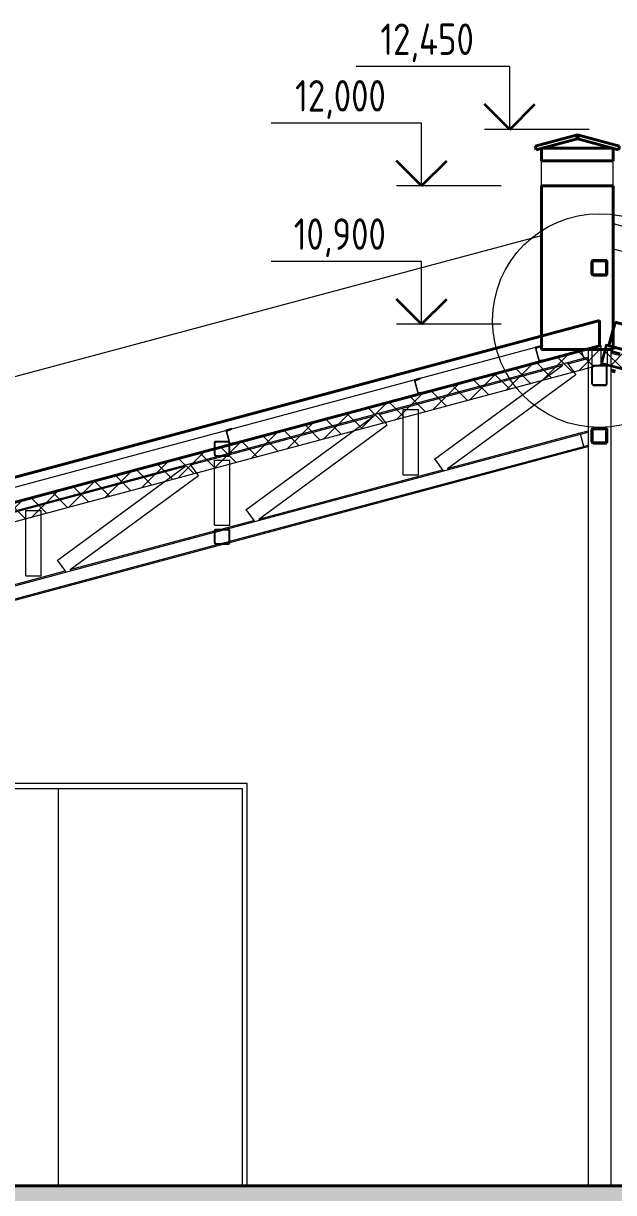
# Model space of a CAD drawing. Header units: millimetres. Extents: x 34668 to 196414, y -30276 to 15801.
# Drawn here: x 180138 to 184830, y -22479 to -13183 of the extents above; entities that cross this region are included whole.
import ezdxf

# ---------------------------------------------------------------- set-up
doc = ezdxf.new("R2010")
doc.units = ezdxf.units.MM
doc.header["$MEASUREMENT"] = 0
for name, color, linetype in [('- Спрятан', 7, 'Continuous'), ('Двери ArchiCAD', 7, 'Continuous'), ('колонны', 7, 'Continuous'), ('крыша', 7, 'Continuous'), ('Окна ArchiCAD', 7, 'Continuous'), ('перекрытие', 7, 'Continuous'), ('стены02', 7, 'Continuous'), ('чертеж', 7, 'Continuous')]:
    doc.layers.add(name, color=color, linetype=linetype)
for name, color, linetype, lineweight in [('- Спрятан_Ном._пера__96', 7, 'Continuous', 13), ('- Спрятан_Ном._пера__98', 7, 'Continuous', 35), ('0_Ном._пера__95', 251, 'Continuous', 13), ('0_Ном._пера__96', 7, 'Continuous', 13), ('0_Ном._пера__97', 7, 'Continuous', 20), ('Двери ArchiCAD_Ном._пера__96', 7, 'Continuous', 13), ('Двери ArchiCAD_Ном._пера__97', 7, 'Continuous', 20), ('колонны_Ном._пера__96', 7, 'Continuous', 13), ('крыша_Ном._пера__96', 7, 'Continuous', 13), ('крыша_Ном._пера__99', 7, 'Continuous', 40), ('Окна ArchiCAD_Ном._пера__96', 7, 'Continuous', 13), ('перекрытие_Ном._пера__94', 252, 'Continuous', 13), ('перекрытие_Ном._пера__99', 7, 'Continuous', 40), ('подп стены Инжзащита_Ном._пера__96', 7, 'Continuous', 13), ('подп стены Инжзащита_Ном._пера__97', 7, 'Continuous', 20), ('подп стены Инжзащита_Ном._пера__98', 7, 'Continuous', 35), ('стены02_Ном._пера__99', 7, 'Continuous', 40), ('чертеж_Ном._пера__96', 7, 'Continuous', 13), ('чертеж_Ном._пера__98', 7, 'Continuous', 35)]:
    doc.layers.add(name, color=color, linetype=linetype, lineweight=lineweight)
doc.styles.add('СГЕНЕРИР_СТИЛЬ_1', font='gost_2_304-81_type.ttf')
pattern_1 = [(45, (115262.05, -26475.72), (-106.06602, 106.06602), []), (135, (115262.05, -26475.72), (106.06602, 106.06602), [])]

# ---------------------------------------------------------------- blocks, each defined once
blk = doc.blocks.new('Элемент разреза_88_1', base_point=(115262, -26475.7))
at = {"layer": 'колонны_Ном._пера__96', "linetype": 'Continuous'}
for p, q in [((184627.7, -15775.7), (184627.7, -22425.7)), ((184807.7, -15775.7), (184807.7, -22425.7))]:
    blk.add_line(p, q, dxfattribs=at)
blk = doc.blocks.new('Элемент разреза_91_1', base_point=(115262, -26475.7))
at = {"layer": 'перекрытие_Ном._пера__94', "linetype": 'Continuous'}
blk.add_hatch(color=256, dxfattribs=at).paths.add_polyline_path([(189128.6, -22644.7), (189128.6, -22425.7), (172422.7, -22425.7), (172422.7, -22644.7)])
at = {"layer": 'перекрытие_Ном._пера__99', "linetype": 'Continuous'}
blk.add_line((172422.7, -22425.7), (189128.6, -22425.7), dxfattribs=at)
blk = doc.blocks.new('Элемент разреза_92_1', base_point=(115262, -26475.7))
at = {"layer": 'крыша_Ном._пера__99', "linetype": 'Continuous'}
for p, q in [((171917.7, -18975.7), (184717.7, -15546)), ((184717.7, -15746), (184717.7, -15546)), ((172477.7, -19025.7), (184717.7, -15746))]:
    blk.add_line(p, q, dxfattribs=at)
blk = doc.blocks.new('Элемент разреза_108_1', base_point=(115262, -26475.7))
at = {"layer": 'крыша_Ном._пера__99', "linetype": 'Continuous'}
for p, q in [((184792.7, -15745.8), (184842.7, -15559.2)), ((190517.7, -17079.8), (184842.7, -15559.2)), ((189117.7, -16904.7), (184792.7, -15745.8)), ((190467.7, -17266.4), (189187.7, -16923.5)), ((190467.7, -17266.4), (190517.7, -17079.8))]:
    blk.add_line(p, q, dxfattribs=at)
blk = doc.blocks.new('Элемент разреза_114_1', base_point=(115262, -26475.7))
at = {"layer": 'Двери ArchiCAD_Ном._пера__96', "linetype": 'Continuous'}
for p, q in [((178917.7, -19225.7), (178917.7, -22425.7)), ((181917.7, -19225.7), (178917.7, -19225.7)), ((181917.7, -22425.7), (181917.7, -19225.7))]:
    blk.add_line(p, q, dxfattribs=at)
at = {"layer": 'Двери ArchiCAD_Ном._пера__97', "linetype": 'Continuous'}
for p, q in [((178957.7, -22425.7), (178957.7, -19265.7)), ((178957.7, -19265.7), (181877.7, -19265.7)), ((180417.7, -22425.7), (180417.7, -19265.7)), ((181877.7, -19265.7), (181877.7, -22425.7))]:
    blk.add_line(p, q, dxfattribs=at)
blk = doc.blocks.new('Элемент разреза_118_1', base_point=(115262, -26475.7))
at = {"layer": 'крыша_Ном._пера__96', "linetype": 'Continuous'}
for p, q in [((184827.7, -14775.4), (188049.5, -15638.7)), ((184827.7, -14975.4), (188049.5, -15838.7)), ((188049.5, -15838.7), (188049.5, -15638.7))]:
    blk.add_line(p, q, dxfattribs=at)
blk = doc.blocks.new('Элемент разреза_123_1', base_point=(115262, -26475.7))
at = {"layer": 'крыша_Ном._пера__96', "linetype": 'Continuous'}
blk.add_line((172067.7, -18135.5), (184257.7, -14869.2), dxfattribs=at)
blk = doc.blocks.new('Элемент разреза_124_1', base_point=(115262, -26475.7))
at = {"layer": 'Окна ArchiCAD_Ном._пера__96', "linetype": 'Continuous'}
for p, q in [((184257.7, -14475.7), (184257.7, -14275.7)), ((184827.7, -14475.7), (184827.7, -14275.7))]:
    blk.add_line(p, q, dxfattribs=at)
blk = doc.blocks.new('Элемент разреза_125_1', base_point=(115262, -26475.7))
at = {"layer": 'крыша_Ном._пера__99', "linetype": 'Continuous'}
for p, q in [((184207.7, -14159.1), (184542.7, -14069.4)), ((184215.2, -14187.1), (184550.2, -14097.3)), ((184550.2, -14097.3), (184542.7, -14069.4)), ((184215.2, -14187.1), (184207.7, -14159.1))]:
    blk.add_line(p, q, dxfattribs=at)
blk = doc.blocks.new('Элемент разреза_126_1', base_point=(115262, -26475.7))
at = {"layer": 'крыша_Ном._пера__99', "linetype": 'Continuous'}
for p, q in [((184535.2, -14097.3), (184542.7, -14069.4)), ((184870.2, -14187.1), (184535.2, -14097.3)), ((184877.7, -14159.1), (184542.7, -14069.4)), ((184870.2, -14187.1), (184877.7, -14159.1))]:
    blk.add_line(p, q, dxfattribs=at)
blk = doc.blocks.new('Элемент разреза_146_1', base_point=(115262, -26475.7))
at = {"layer": '- Спрятан_Ном._пера__96', "linetype": 'Continuous'}
for p, q in [((184807.7, -15783.8), (184881.4, -15803.6)), ((184807.7, -15785.3), (184881.1, -15805)), ((184807.7, -15788.9), (184880.2, -15808.4)), ((184807.7, -15795), (184878.7, -15814)), ((184807.7, -15803.7), (184876.5, -15822.1)), ((184807.7, -15929.6), (184845, -15939.6)), ((184807.7, -15938.4), (184842.8, -15947.8)), ((184807.7, -15944.4), (184841.3, -15953.4)), ((184807.7, -15948), (184840.4, -15956.7)), ((184807.7, -15949.5), (184840, -15958.1))]:
    blk.add_line(p, q, dxfattribs=at)
blk = doc.blocks.new('Элемент разреза_148_1', base_point=(115262, -26475.7))
at = {"layer": '- Спрятан_Ном._пера__96', "linetype": 'Continuous'}
for p, q in [((181748.9, -17204.2), (184566.5, -16449.2)), ((183510.8, -16721.7), (184563.9, -16439.6)), ((184564.7, -16442.4), (184563.9, -16439.6)), ((184566.5, -16449.2), (184564.7, -16442.4)), ((184592.4, -16545.8), (184566.5, -16449.2)), ((181778.2, -17299.9), (184592.4, -16545.8)), ((184594.2, -16552.6), (184592.4, -16545.8)), ((181778.2, -17310.2), (184595, -16555.5)), ((184595, -16555.5), (184594.2, -16552.6)), ((182010.8, -17123.6), (183469.5, -16732.8)), ((181710.3, -17204.2), (181969.5, -17134.7)), ((178748.9, -18008), (181658.2, -17228.5)), ((180510.8, -17525.6), (181658.2, -17218.1)), ((181663.2, -17216.8), (181691.6, -17209.2)), ((181663.2, -17227.2), (181730.3, -17209.2)), ((178778.2, -18103.7), (181687.5, -17324.2)), ((178778.2, -18114.1), (181726.1, -17324.2)), ((181706.1, -17319.2), (181773.2, -17301.2)), ((181744.8, -17319.2), (181773.2, -17311.6)), ((179010.8, -17927.5), (180469.5, -17536.7))]:
    blk.add_line(p, q, dxfattribs=at)
blk = doc.blocks.new('Элемент разреза_149_1', base_point=(115262, -26475.7))
at = {"layer": '- Спрятан_Ном._пера__96', "linetype": 'Continuous'}
for p, q in [((184592.4, -15845.8), (184575.8, -15784)), ((181778.2, -16599.9), (184592.4, -15845.8)), ((184467, -15889.8), (184595, -15855.5)), ((184594.2, -15852.6), (184592.4, -15845.8)), ((184595, -15855.5), (184594.2, -15852.6)), ((182967, -16291.7), (184425.6, -15900.9)), ((181778.2, -16610.2), (182925.6, -16302.8)), ((178778.2, -17403.7), (181687.5, -16624.2)), ((181467, -16693.6), (181726.1, -16624.2)), ((181706.1, -16619.2), (181773.2, -16601.2)), ((181744.8, -16619.2), (181773.2, -16611.6)), ((179967, -17095.5), (181425.6, -16704.7))]:
    blk.add_line(p, q, dxfattribs=at)
blk = doc.blocks.new('Элемент разреза_150_1', base_point=(115262, -26475.7))
at = {"layer": '- Спрятан_Ном._пера__96', "linetype": 'Continuous'}
for p, q in [((183158.2, -16253.3), (183159, -16253.3)), ((183158.2, -16771.3), (183158.2, -16253.3)), ((183159, -16253.3), (183161.1, -16253.3)), ((183161.1, -16253.3), (183164.4, -16253.3)), ((183164.4, -16253.3), (183168.2, -16253.3)), ((183168.2, -16253.3), (183268.2, -16253.3)), ((183268.2, -16253.3), (183272, -16253.3)), ((183272, -16253.3), (183275.3, -16253.3)), ((183275.3, -16253.3), (183277.4, -16253.3)), ((183277.4, -16253.3), (183278.2, -16253.3)), ((183278.2, -16771.3), (183278.2, -16253.3)), ((183158.2, -16771.3), (183159, -16771.3)), ((183159, -16771.3), (183161.1, -16771.3)), ((183161.1, -16771.3), (183164.4, -16771.3)), ((183164.4, -16771.3), (183168.2, -16771.3)), ((183168.2, -16771.3), (183268.2, -16771.3)), ((183268.2, -16771.3), (183272, -16771.3)), ((183272, -16771.3), (183275.3, -16771.3)), ((183275.3, -16771.3), (183277.4, -16771.3)), ((183277.4, -16771.3), (183278.2, -16771.3))]:
    blk.add_line(p, q, dxfattribs=at)
blk = doc.blocks.new('Элемент разреза_151_1', base_point=(115262, -26475.7))
at = {"layer": '- Спрятан_Ном._пера__96', "linetype": 'Continuous'}
for p, q in [((181658.2, -16655.2), (181659, -16655.2)), ((181658.2, -17173.2), (181658.2, -16655.2)), ((181659, -16655.2), (181661.1, -16655.2)), ((181661.1, -16655.2), (181664.4, -16655.2)), ((181664.4, -16655.2), (181668.2, -16655.2)), ((181668.2, -16655.2), (181768.2, -16655.2)), ((181768.2, -16655.2), (181772, -16655.2)), ((181772, -16655.2), (181775.3, -16655.2)), ((181775.3, -16655.2), (181777.4, -16655.2)), ((181777.4, -16655.2), (181778.2, -16655.2)), ((181778.2, -17173.2), (181778.2, -16655.2)), ((181658.2, -17173.2), (181659, -17173.2)), ((181659, -17173.2), (181661.1, -17173.2)), ((181661.1, -17173.2), (181664.4, -17173.2)), ((181664.4, -17173.2), (181668.2, -17173.2)), ((181668.2, -17173.2), (181768.2, -17173.2)), ((181768.2, -17173.2), (181772, -17173.2)), ((181772, -17173.2), (181775.3, -17173.2)), ((181775.3, -17173.2), (181777.4, -17173.2)), ((181777.4, -17173.2), (181778.2, -17173.2))]:
    blk.add_line(p, q, dxfattribs=at)
blk = doc.blocks.new('Элемент разреза_152_1', base_point=(115262, -26475.7))
at = {"layer": '- Спрятан_Ном._пера__96', "linetype": 'Continuous'}
for p, q in [((180158.2, -17057.1), (180159, -17057.1)), ((180158.2, -17575.1), (180158.2, -17057.1)), ((180159, -17057.1), (180161.1, -17057.1)), ((180161.1, -17057.1), (180164.4, -17057.1)), ((180164.4, -17057.1), (180168.2, -17057.1)), ((180168.2, -17057.1), (180268.2, -17057.1)), ((180268.2, -17057.1), (180272, -17057.1)), ((180272, -17057.1), (180275.3, -17057.1)), ((180275.3, -17057.1), (180277.4, -17057.1)), ((180277.4, -17057.1), (180278.2, -17057.1)), ((180278.2, -17575.1), (180278.2, -17057.1)), ((180158.2, -17575.1), (180159, -17575.1)), ((180159, -17575.1), (180161.1, -17575.1)), ((180161.1, -17575.1), (180164.4, -17575.1)), ((180164.4, -17575.1), (180168.2, -17575.1)), ((180168.2, -17575.1), (180268.2, -17575.1)), ((180268.2, -17575.1), (180272, -17575.1)), ((180272, -17575.1), (180275.3, -17575.1)), ((180275.3, -17575.1), (180277.4, -17575.1)), ((180277.4, -17575.1), (180278.2, -17575.1))]:
    blk.add_line(p, q, dxfattribs=at)
blk = doc.blocks.new('Элемент разреза_157_1', base_point=(115262, -26475.7))
at = {"layer": '- Спрятан_Ном._пера__96', "linetype": 'Continuous'}
for p, q in [((181907.6, -17050.6), (182925.6, -16302.8)), ((182961.6, -16284.4), (182963.7, -16287.2)), ((182963.7, -16287.2), (183022.9, -16367.8)), ((182010.8, -17123.7), (183028.8, -16375.9)), ((183022.9, -16367.8), (183025.1, -16370.9)), ((183025.1, -16370.9), (183027, -16373.5)), ((183027, -16373.5), (183028.3, -16375.2)), ((183028.3, -16375.2), (183028.8, -16375.9)), ((181907.6, -17050.6), (181908.1, -17051.2)), ((181908.1, -17051.2), (181909.4, -17052.9)), ((181909.4, -17052.9), (181911.3, -17055.5)), ((181911.3, -17055.5), (181913.6, -17058.6)), ((181913.6, -17058.6), (181972.8, -17139.2)), ((181972.8, -17139.2), (181974.8, -17142.1))]:
    blk.add_line(p, q, dxfattribs=at)
blk = doc.blocks.new('Элемент разреза_158_1', base_point=(115262, -26475.7))
at = {"layer": '- Спрятан_Ном._пера__96', "linetype": 'Continuous'}
for p, q in [((180407.6, -17452.5), (181425.6, -16704.7)), ((181461.6, -16686.3), (181463.7, -16689.1)), ((181463.7, -16689.1), (181522.9, -16769.7)), ((180510.8, -17525.6), (181528.8, -16777.8)), ((181522.9, -16769.7), (181525.1, -16772.8)), ((181525.1, -16772.8), (181527, -16775.4)), ((181527, -16775.4), (181528.3, -16777.2)), ((181528.3, -16777.2), (181528.8, -16777.8)), ((180407.6, -17452.5), (180408.1, -17453.1)), ((180408.1, -17453.1), (180409.4, -17454.9)), ((180409.4, -17454.9), (180411.3, -17457.5)), ((180411.3, -17457.5), (180413.6, -17460.6)), ((180413.6, -17460.6), (180472.8, -17541.1)), ((180472.8, -17541.1), (180474.8, -17544))]:
    blk.add_line(p, q, dxfattribs=at)
blk = doc.blocks.new('Элемент разреза_159_1', base_point=(115262, -26475.7))
at = {"layer": '- Спрятан_Ном._пера__96', "linetype": 'Continuous'}
for p, q in [((184461.6, -15882.4), (184463.7, -15885.3)), ((184463.7, -15885.3), (184522.9, -15965.9)), ((183407.6, -16648.6), (184425.6, -15900.9)), ((183510.8, -16721.8), (184528.8, -15973.9)), ((184522.9, -15965.9), (184525.1, -15969)), ((184525.1, -15969), (184527, -15971.6)), ((184527, -15971.6), (184528.3, -15973.3)), ((184528.3, -15973.3), (184528.8, -15973.9)), ((183407.6, -16648.6), (183408.1, -16649.3)), ((183408.1, -16649.3), (183409.4, -16651)), ((183409.4, -16651), (183411.3, -16653.6)), ((183411.3, -16653.6), (183413.6, -16656.7)), ((183413.6, -16656.7), (183472.8, -16737.3)), ((183472.8, -16737.3), (183474.8, -16740.1))]:
    blk.add_line(p, q, dxfattribs=at)
blk = doc.blocks.new('Элемент разреза_168_1', base_point=(115262, -26475.7))
at = {"layer": '- Спрятан_Ном._пера__96', "linetype": 'Continuous'}
for p, q in [((184563.9, -16439.6), (184627.7, -16422.5)), ((184566.5, -16449.2), (184627.7, -16432.8)), ((184592.4, -16545.8), (184627.7, -16536.3)), ((184595, -16555.5), (184627.7, -16546.7))]:
    blk.add_line(p, q, dxfattribs=at)
blk = doc.blocks.new('Элемент разреза_169_1', base_point=(115262, -26475.7))
at = {"layer": '- Спрятан_Ном._пера__96', "linetype": 'Continuous'}
for p, q in [((184592.4, -15845.8), (184627.7, -15836.3)), ((184595, -15855.5), (184627.7, -15846.7))]:
    blk.add_line(p, q, dxfattribs=at)
blk = doc.blocks.new('Элемент разреза_173_1', base_point=(115262, -26475.7))
at = {"layer": '- Спрятан_Ном._пера__96', "linetype": 'Continuous'}
h = blk.add_hatch(color=256, dxfattribs=at)
h.paths.add_polyline_path([(181668.2, -16504.2), (181664.4, -16504.9), (181661.1, -16507.1), (181659, -16510.4), (181658.2, -16514.2), (181658.2, -16614.2), (181659, -16618), (181661.1, -16621.2), (181664.4, -16623.4), (181668.2, -16624.2), (181768.2, -16624.2), (181772, -16623.4), (181775.3, -16621.2), (181777.4, -16618), (181778.2, -16614.2), (181778.2, -16514.2), (181777.4, -16510.4), (181775.3, -16507.1), (181772, -16504.9), (181768.2, -16504.2)])
h.paths.add_polyline_path([(181668.2, -16509.2), (181768.2, -16509.2), (181770.1, -16509.6), (181771.7, -16510.6), (181772.8, -16512.3), (181773.2, -16514.2), (181773.2, -16614.2), (181772.8, -16616.1), (181771.7, -16617.7), (181770.1, -16618.8), (181768.2, -16619.2), (181668.2, -16619.2), (181666.3, -16618.8), (181664.7, -16617.7), (181663.6, -16616.1), (181663.2, -16614.2), (181663.2, -16514.2), (181663.6, -16512.3), (181664.7, -16510.6), (181666.3, -16509.6)], flags=0)
for p, q in [((181658.2, -16514.2), (181659, -16510.4)), ((181658.2, -16614.2), (181658.2, -16514.2)), ((181659, -16510.4), (181661.1, -16507.1)), ((181661.1, -16507.1), (181664.4, -16504.9)), ((181663.2, -16514.2), (181663.6, -16512.3)), ((181663.2, -16614.2), (181663.2, -16514.2)), ((181663.6, -16512.3), (181664.7, -16510.6)), ((181664.4, -16504.9), (181668.2, -16504.2)), ((181664.7, -16510.6), (181666.3, -16509.6)), ((181666.3, -16509.6), (181668.2, -16509.2)), ((181668.2, -16504.2), (181768.2, -16504.2)), ((181668.2, -16509.2), (181768.2, -16509.2)), ((181772, -16504.9), (181768.2, -16504.2)), ((181770.1, -16509.6), (181768.2, -16509.2)), ((181771.7, -16510.6), (181770.1, -16509.6)), ((181772.8, -16512.3), (181771.7, -16510.6)), ((181775.3, -16507.1), (181772, -16504.9)), ((181773.2, -16514.2), (181772.8, -16512.3)), ((181773.2, -16614.2), (181773.2, -16514.2)), ((181777.4, -16510.4), (181775.3, -16507.1)), ((181778.2, -16514.2), (181777.4, -16510.4)), ((181778.2, -16614.2), (181778.2, -16514.2)), ((181659, -16618), (181658.2, -16614.2)), ((181661.1, -16621.2), (181659, -16618)), ((181664.4, -16623.4), (181661.1, -16621.2)), ((181663.6, -16616.1), (181663.2, -16614.2)), ((181664.7, -16617.7), (181663.6, -16616.1)), ((181668.2, -16624.2), (181664.4, -16623.4)), ((181666.3, -16618.8), (181664.7, -16617.7)), ((181668.2, -16619.2), (181666.3, -16618.8)), ((181668.2, -16619.2), (181768.2, -16619.2)), ((181668.2, -16624.2), (181768.2, -16624.2)), ((181768.2, -16619.2), (181770.1, -16618.8)), ((181768.2, -16624.2), (181772, -16623.4)), ((181770.1, -16618.8), (181771.7, -16617.7)), ((181771.7, -16617.7), (181772.8, -16616.1)), ((181772, -16623.4), (181775.3, -16621.2)), ((181772.8, -16616.1), (181773.2, -16614.2)), ((181775.3, -16621.2), (181777.4, -16618)), ((181777.4, -16618), (181778.2, -16614.2))]:
    blk.add_line(p, q, dxfattribs=at)
blk = doc.blocks.new('Элемент разреза_174_1', base_point=(115262, -26475.7))
at = {"layer": '- Спрятан_Ном._пера__96', "linetype": 'Continuous'}
h = blk.add_hatch(color=256, dxfattribs=at)
h.paths.add_polyline_path([(181668.2, -17204.2), (181664.4, -17204.9), (181661.1, -17207.1), (181659, -17210.4), (181658.2, -17214.2), (181658.2, -17314.2), (181659, -17318), (181661.1, -17321.2), (181664.4, -17323.4), (181668.2, -17324.2), (181768.2, -17324.2), (181772, -17323.4), (181775.3, -17321.2), (181777.4, -17318), (181778.2, -17314.2), (181778.2, -17214.2), (181777.4, -17210.4), (181775.3, -17207.1), (181772, -17204.9), (181768.2, -17204.2)])
h.paths.add_polyline_path([(181668.2, -17209.2), (181768.2, -17209.2), (181770.1, -17209.6), (181771.7, -17210.6), (181772.8, -17212.3), (181773.2, -17214.2), (181773.2, -17314.2), (181772.8, -17316.1), (181771.7, -17317.7), (181770.1, -17318.8), (181768.2, -17319.2), (181668.2, -17319.2), (181666.3, -17318.8), (181664.7, -17317.7), (181663.6, -17316.1), (181663.2, -17314.2), (181663.2, -17214.2), (181663.6, -17212.3), (181664.7, -17210.6), (181666.3, -17209.6)], flags=0)
for p, q in [((181658.2, -17214.2), (181659, -17210.4)), ((181658.2, -17314.2), (181658.2, -17214.2)), ((181659, -17210.4), (181661.1, -17207.1)), ((181661.1, -17207.1), (181664.4, -17204.9)), ((181663.2, -17214.2), (181663.6, -17212.3)), ((181663.2, -17314.2), (181663.2, -17214.2)), ((181663.6, -17212.3), (181664.7, -17210.6)), ((181664.4, -17204.9), (181668.2, -17204.2)), ((181664.7, -17210.6), (181666.3, -17209.6)), ((181666.3, -17209.6), (181668.2, -17209.2)), ((181668.2, -17204.2), (181768.2, -17204.2)), ((181668.2, -17209.2), (181768.2, -17209.2)), ((181772, -17204.9), (181768.2, -17204.2)), ((181770.1, -17209.6), (181768.2, -17209.2)), ((181771.7, -17210.6), (181770.1, -17209.6)), ((181772.8, -17212.3), (181771.7, -17210.6)), ((181775.3, -17207.1), (181772, -17204.9)), ((181773.2, -17214.2), (181772.8, -17212.3)), ((181773.2, -17314.2), (181773.2, -17214.2)), ((181777.4, -17210.4), (181775.3, -17207.1)), ((181778.2, -17214.2), (181777.4, -17210.4)), ((181778.2, -17314.2), (181778.2, -17214.2)), ((181659, -17318), (181658.2, -17314.2)), ((181661.1, -17321.2), (181659, -17318)), ((181664.4, -17323.4), (181661.1, -17321.2)), ((181663.6, -17316.1), (181663.2, -17314.2)), ((181664.7, -17317.7), (181663.6, -17316.1)), ((181668.2, -17324.2), (181664.4, -17323.4)), ((181666.3, -17318.8), (181664.7, -17317.7)), ((181668.2, -17319.2), (181666.3, -17318.8)), ((181668.2, -17319.2), (181768.2, -17319.2)), ((181668.2, -17324.2), (181768.2, -17324.2)), ((181768.2, -17319.2), (181770.1, -17318.8)), ((181768.2, -17324.2), (181772, -17323.4)), ((181770.1, -17318.8), (181771.7, -17317.7)), ((181771.7, -17317.7), (181772.8, -17316.1)), ((181772, -17323.4), (181775.3, -17321.2)), ((181772.8, -17316.1), (181773.2, -17314.2)), ((181775.3, -17321.2), (181777.4, -17318)), ((181777.4, -17318), (181778.2, -17314.2))]:
    blk.add_line(p, q, dxfattribs=at)
blk = doc.blocks.new('Элемент разреза_177_1', base_point=(115262, -26475.7))
at = {"layer": '- Спрятан_Ном._пера__96', "linetype": 'Continuous', "lineweight": 25}
h = blk.add_hatch(color=7, dxfattribs=at)
h.paths.add_polyline_path([(184668.2, -16400.7), (184661.1, -16403.6), (184658.2, -16410.7), (184658.2, -16510.7), (184661.1, -16517.8), (184668.2, -16520.7), (184768.2, -16520.7), (184775.3, -16517.8), (184778.2, -16510.7), (184778.2, -16410.7), (184775.3, -16403.6), (184768.2, -16400.7)])
h.paths.add_polyline_path([(184668.2, -16405.7), (184768.2, -16405.7), (184771.7, -16407.2), (184773.2, -16410.7), (184773.2, -16510.7), (184771.7, -16514.3), (184768.2, -16515.7), (184668.2, -16515.7), (184664.7, -16514.3), (184663.2, -16510.7), (184663.2, -16410.7), (184664.7, -16407.2)], flags=0)
at = {"layer": '- Спрятан_Ном._пера__98', "linetype": 'Continuous'}
for p, q in [((184658.2, -16410.7), (184661.1, -16403.6)), ((184658.2, -16510.7), (184658.2, -16410.7)), ((184661.1, -16403.6), (184668.2, -16400.7)), ((184663.2, -16410.7), (184664.7, -16407.2)), ((184663.2, -16510.7), (184663.2, -16410.7)), ((184664.7, -16407.2), (184668.2, -16405.7)), ((184668.2, -16400.7), (184768.2, -16400.7)), ((184668.2, -16405.7), (184768.2, -16405.7)), ((184775.3, -16403.6), (184768.2, -16400.7)), ((184771.7, -16407.2), (184768.2, -16405.7)), ((184773.2, -16410.7), (184771.7, -16407.2)), ((184773.2, -16510.7), (184773.2, -16410.7)), ((184778.2, -16410.7), (184775.3, -16403.6)), ((184778.2, -16510.7), (184778.2, -16410.7)), ((184661.1, -16517.8), (184658.2, -16510.7)), ((184668.2, -16520.7), (184661.1, -16517.8)), ((184664.7, -16514.3), (184663.2, -16510.7)), ((184668.2, -16515.7), (184664.7, -16514.3)), ((184668.2, -16515.7), (184768.2, -16515.7)), ((184668.2, -16520.7), (184768.2, -16520.7)), ((184768.2, -16515.7), (184771.7, -16514.3)), ((184768.2, -16520.7), (184775.3, -16517.8)), ((184771.7, -16514.3), (184773.2, -16510.7)), ((184775.3, -16517.8), (184778.2, -16510.7))]:
    blk.add_line(p, q, dxfattribs=at)
blk = doc.blocks.new('Элемент разреза_178_1', base_point=(115262, -26475.7))
at = {"layer": '- Спрятан_Ном._пера__96', "linetype": 'Continuous', "lineweight": 25}
h = blk.add_hatch(color=7, dxfattribs=at)
h.paths.add_polyline_path([(184668.2, -15065.7), (184661.1, -15068.6), (184658.2, -15075.7), (184658.2, -15175.7), (184661.1, -15182.8), (184668.2, -15185.7), (184768.2, -15185.7), (184775.3, -15182.8), (184778.2, -15175.7), (184778.2, -15075.7), (184775.3, -15068.6), (184768.2, -15065.7)])
h.paths.add_polyline_path([(184668.2, -15070.7), (184768.2, -15070.7), (184771.7, -15072.2), (184773.2, -15075.7), (184773.2, -15175.7), (184771.7, -15179.3), (184768.2, -15180.7), (184668.2, -15180.7), (184664.7, -15179.3), (184663.2, -15175.7), (184663.2, -15075.7), (184664.7, -15072.2)], flags=0)
at = {"layer": '- Спрятан_Ном._пера__98', "linetype": 'Continuous'}
for p, q in [((184658.2, -15075.7), (184661.1, -15068.6)), ((184658.2, -15175.7), (184658.2, -15075.7)), ((184661.1, -15068.6), (184668.2, -15065.7)), ((184663.2, -15075.7), (184664.7, -15072.2)), ((184663.2, -15175.7), (184663.2, -15075.7)), ((184664.7, -15072.2), (184668.2, -15070.7)), ((184668.2, -15065.7), (184768.2, -15065.7)), ((184668.2, -15070.7), (184768.2, -15070.7)), ((184775.3, -15068.6), (184768.2, -15065.7)), ((184771.7, -15072.2), (184768.2, -15070.7)), ((184773.2, -15075.7), (184771.7, -15072.2)), ((184773.2, -15175.7), (184773.2, -15075.7)), ((184778.2, -15075.7), (184775.3, -15068.6)), ((184778.2, -15175.7), (184778.2, -15075.7)), ((184661.1, -15182.8), (184658.2, -15175.7)), ((184668.2, -15185.7), (184661.1, -15182.8)), ((184664.7, -15179.3), (184663.2, -15175.7)), ((184668.2, -15180.7), (184664.7, -15179.3)), ((184668.2, -15180.7), (184768.2, -15180.7)), ((184668.2, -15185.7), (184768.2, -15185.7)), ((184768.2, -15180.7), (184771.7, -15179.3)), ((184768.2, -15185.7), (184775.3, -15182.8)), ((184771.7, -15179.3), (184773.2, -15175.7)), ((184775.3, -15182.8), (184778.2, -15175.7))]:
    blk.add_line(p, q, dxfattribs=at)
blk = doc.blocks.new('Элемент разреза_179_1', base_point=(115262, -26475.7))
at = {"layer": '- Спрятан_Ном._пера__96', "linetype": 'Continuous'}
h = blk.add_hatch(color=256, dxfattribs=at)
h.paths.add_polyline_path([(184768.2, -16061), (184772, -16060), (184775.3, -16057.1), (184777.4, -16052.7), (184778.2, -16047.6), (184778.2, -15913.7), (184777.4, -15908.6), (184775.3, -15904.3), (184772, -15901.3), (184768.2, -15900.3), (184668.2, -15900.3), (184664.4, -15901.3), (184661.1, -15904.3), (184659, -15908.6), (184658.2, -15913.7), (184658.2, -16047.6), (184659, -16052.7), (184661.1, -16057.1), (184664.4, -16060), (184668.2, -16061)])
h.paths.add_polyline_path([(184768.2, -16054.3), (184668.2, -16054.3), (184666.3, -16053.8), (184664.7, -16052.3), (184663.6, -16050.1), (184663.2, -16047.6), (184663.2, -15913.7), (184663.6, -15911.2), (184664.7, -15909), (184666.3, -15907.5), (184668.2, -15907), (184768.2, -15907), (184770.1, -15907.5), (184771.7, -15909), (184772.8, -15911.2), (184773.2, -15913.7), (184773.2, -16047.6), (184772.8, -16050.1), (184771.7, -16052.3), (184770.1, -16053.8)], flags=0)
for p, q in [((184658.2, -15775.7), (184658.2, -15913.7)), ((184778.2, -15775.7), (184778.2, -15913.7)), ((184658.2, -15913.7), (184659, -15908.6)), ((184658.2, -16047.6), (184658.2, -15913.7)), ((184659, -15908.6), (184661.1, -15904.3)), ((184661.1, -15904.3), (184664.4, -15901.3)), ((184663.2, -15913.7), (184663.6, -15911.2)), ((184663.2, -16047.6), (184663.2, -15913.7)), ((184663.6, -15911.2), (184664.7, -15909)), ((184664.4, -15901.3), (184668.2, -15900.3)), ((184664.7, -15909), (184666.3, -15907.5)), ((184666.3, -15907.5), (184668.2, -15907)), ((184668.2, -15900.3), (184768.2, -15900.3)), ((184668.2, -15907), (184768.2, -15907)), ((184772, -15901.3), (184768.2, -15900.3)), ((184770.1, -15907.5), (184768.2, -15907)), ((184771.7, -15909), (184770.1, -15907.5)), ((184772.8, -15911.2), (184771.7, -15909)), ((184775.3, -15904.3), (184772, -15901.3)), ((184773.2, -15913.7), (184772.8, -15911.2)), ((184773.2, -16047.6), (184773.2, -15913.7)), ((184777.4, -15908.6), (184775.3, -15904.3)), ((184778.2, -15913.7), (184777.4, -15908.6)), ((184778.2, -16047.6), (184778.2, -15913.7)), ((184659, -16052.7), (184658.2, -16047.6)), ((184661.1, -16057.1), (184659, -16052.7)), ((184664.4, -16060), (184661.1, -16057.1)), ((184663.2, -16047.5), (184663.2, -16047.6)), ((184663.6, -16050.1), (184663.2, -16047.6)), ((184664.7, -16052.3), (184663.6, -16050.1)), ((184668.2, -16061), (184664.4, -16060)), ((184666.3, -16053.8), (184664.7, -16052.3)), ((184668.2, -16054.3), (184666.3, -16053.8)), ((184668.2, -16054.3), (184768.2, -16054.3)), ((184668.2, -16061), (184768.2, -16061)), ((184768.2, -16054.3), (184770.1, -16053.8)), ((184768.2, -16061), (184772, -16060)), ((184770.1, -16053.8), (184771.7, -16052.3)), ((184771.7, -16052.3), (184772.8, -16050.1)), ((184772, -16060), (184775.3, -16057.1)), ((184772.8, -16050.1), (184773.2, -16047.6)), ((184773.2, -16047.5), (184773.2, -16047.6)), ((184775.3, -16057.1), (184777.4, -16052.7)), ((184777.4, -16052.7), (184778.2, -16047.6))]:
    blk.add_line(p, q, dxfattribs=at)
blk = doc.blocks.new('Отметка высоты (ГОСТ)[25]_1', base_point=(183304, -15575.2))
at = {"layer": 'чертеж_Ном._пера__96', "linetype": 'Continuous'}
for p, q in [((183304, -15075.2), (182107, -15075.2)), ((183304, -15575.2), (183304, -15075.2)), ((183935.3, -15575.2), (183104, -15575.2))]:
    blk.add_line(p, q, dxfattribs=at)
at = {"layer": 'чертеж_Ном._пера__98', "linetype": 'Continuous'}
for q in [(183104, -15375.2), (183504, -15375.2)]:
    blk.add_line((183304, -15575.2), q, dxfattribs=at)
at = {"layer": 'чертеж_Ном._пера__96', "insert": (183104, -15041.7), "char_height": 250, "attachment_point": 9, "style": 'СГЕНЕРИР_СТИЛЬ_1'}
blk.add_mtext('{10,900\\A1{\\H.66x;\\S^  ;}}', dxfattribs=at)
blk = doc.blocks.new('Отметка высоты (ГОСТ)[26]_1', base_point=(183304, -14475.7))
at = {"layer": 'чертеж_Ном._пера__96', "linetype": 'Continuous'}
for p, q in [((183304, -13975.7), (182107, -13975.7)), ((183304, -14475.7), (183304, -13975.7)), ((183935.3, -14475.7), (183104, -14475.7))]:
    blk.add_line(p, q, dxfattribs=at)
at = {"layer": 'чертеж_Ном._пера__98', "linetype": 'Continuous'}
for q in [(183104, -14275.7), (183504, -14275.7)]:
    blk.add_line((183304, -14475.7), q, dxfattribs=at)
at = {"layer": 'чертеж_Ном._пера__96', "insert": (183104, -13942.2), "char_height": 250, "attachment_point": 9, "style": 'СГЕНЕРИР_СТИЛЬ_1'}
blk.add_mtext('{12,000\\A1{\\H.66x;\\S^  ;}}', dxfattribs=at)
blk = doc.blocks.new('Отметка высоты (ГОСТ)[27]_1', base_point=(184004, -14025.7))
at = {"layer": 'чертеж_Ном._пера__96', "linetype": 'Continuous'}
for p, q in [((184004, -13525.7), (182782.8, -13525.7)), ((184004, -14025.7), (184004, -13525.7)), ((184635.3, -14025.7), (183804, -14025.7))]:
    blk.add_line(p, q, dxfattribs=at)
at = {"layer": 'чертеж_Ном._пера__98', "linetype": 'Continuous'}
for q in [(183804, -13825.7), (184204, -13825.7)]:
    blk.add_line((184004, -14025.7), q, dxfattribs=at)
at = {"layer": 'чертеж_Ном._пера__96', "insert": (183804, -13492.2), "char_height": 250, "attachment_point": 9, "style": 'СГЕНЕРИР_СТИЛЬ_1'}
blk.add_mtext('{12,450\\A1{\\H.66x;\\S^  ;}}', dxfattribs=at)
blk = doc.blocks.new('Элемент разреза_184_1', base_point=(115262, -26475.7))
at = {"layer": 'стены02_Ном._пера__99', "linetype": 'Continuous'}
for p, q in [((184257.7, -14175.7), (184827.7, -14175.7)), ((184257.7, -14275.7), (184257.7, -14175.7)), ((184827.7, -14275.7), (184827.7, -14175.7)), ((184257.7, -14275.7), (184827.7, -14275.7)), ((184257.7, -14475.7), (184827.7, -14475.7)), ((184257.7, -15775.7), (184257.7, -14475.7)), ((184827.7, -15775.7), (184827.7, -14475.7)), ((184257.7, -15775.7), (184827.7, -15775.7))]:
    blk.add_line(p, q, dxfattribs=at)
blk = doc.blocks.new('Ломаная_4_1', base_point=(187290.7, -14029.9))
at = {"layer": '0_Ном._пера__96', "linetype": 'Continuous', "flags": 128}
blk.add_lwpolyline([(187290.7, -14029.9), (185415.2, -14029.9), (185073, -14773.8)], dxfattribs=at)
at = {"layer": '0_Ном._пера__97', "linetype": 'Continuous'}
blk.add_circle((184717.7, -15546), 850, dxfattribs=at)

msp = doc.modelspace()

# ---------------------------------------------------------------- hatches: boundary and pattern name
at = {"layer": '0_Ном._пера__95', "linetype": 'Continuous'}
for points in [[(184238, -15874.5), (184286, -15861.6), (184285.4, -15859.3, 0.388879), (184282.5, -15857.4), (184246, -15863.9, -0.388879), (184238.2, -15858.9), (184214.9, -15772, -0.388879), (184219.2, -15763.8), (184254, -15751.1, 0.388879), (184255.6, -15748.1), (184255, -15745.7), (184207, -15758.6)], [(183276.1, -16132.2), (183324.1, -16119.4), (183323.5, -16117, 0.388879), (183320.6, -16115.2), (183284.1, -16121.6, -0.388879), (183276.3, -16116.6), (183253, -16029.8, -0.388879), (183257.3, -16021.5), (183292.1, -16008.9, 0.388879), (183293.7, -16005.8), (183293.1, -16003.5), (183245.1, -16016.3)], [(181778.2, -16533.6), (181826.2, -16520.7), (181825.6, -16518.4, 0.388879), (181822.7, -16516.5), (181786.2, -16523, -0.388879), (181778.4, -16518), (181755.1, -16431.1, -0.388879), (181759.4, -16422.9), (181794.2, -16410.2, 0.388879), (181795.8, -16407.2), (181795.2, -16404.8), (181747.1, -16417.7)]]:
    msp.add_hatch(color=256, dxfattribs=at).paths.add_polyline_path(points)
at = {"layer": 'подп стены Инжзащита_Ном._пера__97', "linetype": 'Continuous'}
h = msp.add_hatch(dxfattribs=at)
h.set_pattern_fill('УТЕПЛИТ_МЕЛКИЙ_0001', color=256, style=0, pattern_type=2)
h.set_pattern_definition(pattern_1)
h.paths.add_polyline_path([(172442.7, -19190.3), (172442.7, -19035), (184729.2, -15742.9), (184729.2, -15898.2)])
h = msp.add_hatch(dxfattribs=at)
h.set_pattern_fill('УТЕПЛИТ_МЕЛКИЙ_0001', color=256, style=0, pattern_type=2)
h.set_pattern_definition(pattern_1)
h.paths.add_polyline_path([(188967.7, -16864.5), (184771.5, -15740.1), (184732.7, -15885), (188967.7, -17019.8)])

# ---------------------------------------------------------------- linework, layer by layer
at = {"layer": '0_Ном._пера__97', "linetype": 'Continuous'}
for p, q in [((184255, -15745.7), (184207, -15758.6)), ((184207, -15758.6), (184238, -15874.5)), ((184238.2, -15858.9), (184214.9, -15772)), ((184219.2, -15763.8), (184254, -15751.1)), ((184255.6, -15748.1), (184255, -15745.7)), ((184238, -15874.5), (184286, -15861.6)), ((184282.5, -15857.4), (184246, -15863.9)), ((184286, -15861.6), (184285.4, -15859.3)), ((183293.1, -16003.5), (183245.1, -16016.3)), ((183245.1, -16016.3), (183276.1, -16132.2)), ((183276.3, -16116.6), (183253, -16029.8)), ((183257.3, -16021.5), (183292.1, -16008.9)), ((183293.7, -16005.8), (183293.1, -16003.5)), ((183276.1, -16132.2), (183324.1, -16119.4)), ((183320.6, -16115.2), (183284.1, -16121.6)), ((183324.1, -16119.4), (183323.5, -16117)), ((181795.2, -16404.8), (181747.1, -16417.7)), ((181747.1, -16417.7), (181778.2, -16533.6)), ((181778.4, -16518), (181755.1, -16431.1)), ((181759.4, -16422.9), (181794.2, -16410.2)), ((181795.8, -16407.2), (181795.2, -16404.8)), ((181778.2, -16533.6), (181826.2, -16520.7)), ((181822.7, -16516.5), (181786.2, -16523)), ((181826.2, -16520.7), (181825.6, -16518.4))]:
    msp.add_line(p, q, dxfattribs=at)
for centre, radius, start, end in [((184221.5, -15770.2), 6.86, 109.99999, 194.99999), ((184253.1, -15748.7), 2.57, 289.98394, 14.98394), ((184244.8, -15857.1), 6.86, 195.01892, 280.01892), ((184282.9, -15860), 2.57, 14.99999, 99.99999), ((183259.6, -16028), 6.86, 109.99999, 194.99999), ((183291.2, -16006.5), 2.57, 289.98394, 14.98394), ((183282.9, -16114.9), 6.86, 195.01892, 280.01892), ((183321, -16117.7), 2.57, 14.99999, 99.99999), ((181761.7, -16429.4), 6.86, 109.99999, 194.99999), ((181793.3, -16407.8), 2.57, 289.98394, 14.98394), ((181785, -16516.2), 6.86, 195.01892, 280.01892), ((181823.1, -16519.1), 2.57, 14.99999, 99.99999)]:
    msp.add_arc(centre, radius, start, end, dxfattribs=at)
at = {"layer": 'подп стены Инжзащита_Ном._пера__96', "linetype": 'Continuous'}
msp.add_line((171938.4, -19057.1), (184270.4, -15742), dxfattribs=at)
at = {"layer": 'подп стены Инжзащита_Ном._пера__97', "linetype": 'Continuous', "flags": 128}
msp.add_lwpolyline([(172442.7, -19190.3), (172442.7, -19035), (184729.2, -15742.9), (184729.2, -15898.2)], close=True, dxfattribs=at)
at = {"layer": 'подп стены Инжзащита_Ном._пера__98', "linetype": 'Continuous', "flags": 128}
msp.add_lwpolyline([(188967.7, -16864.5), (184771.5, -15740.1), (184732.7, -15885), (188967.7, -17019.8)], close=True, dxfattribs=at)

# ---------------------------------------------------------------- block references
at = {"layer": '- Спрятан'}
for name in ['Элемент разреза_178_1', 'Элемент разреза_149_1', 'Элемент разреза_179_1', 'Элемент разреза_146_1', 'Элемент разреза_159_1', 'Элемент разреза_169_1', 'Элемент разреза_150_1', 'Элемент разреза_157_1', 'Элемент разреза_148_1', 'Элемент разреза_168_1', 'Элемент разреза_177_1', 'Элемент разреза_173_1', 'Элемент разреза_158_1', 'Элемент разреза_151_1', 'Элемент разреза_152_1', 'Элемент разреза_174_1']:
    msp.add_blockref(name, (115262, -26475.7), dxfattribs=at)
at = {"linetype": 'Continuous'}
msp.add_blockref('Ломаная_4_1', (187290.7, -14029.9), dxfattribs=at)
at = {"layer": 'Двери ArchiCAD'}
msp.add_blockref('Элемент разреза_114_1', (115262, -26475.7), dxfattribs=at)
at = {"layer": 'колонны'}
msp.add_blockref('Элемент разреза_88_1', (115262, -26475.7), dxfattribs=at)
at = {"layer": 'крыша'}
for name in ['Элемент разреза_125_1', 'Элемент разреза_126_1', 'Элемент разреза_118_1', 'Элемент разреза_123_1', 'Элемент разреза_92_1', 'Элемент разреза_108_1']:
    msp.add_blockref(name, (115262, -26475.7), dxfattribs=at)
at = {"layer": 'Окна ArchiCAD'}
msp.add_blockref('Элемент разреза_124_1', (115262, -26475.7), dxfattribs=at)
at = {"layer": 'перекрытие'}
msp.add_blockref('Элемент разреза_91_1', (115262, -26475.7), dxfattribs=at)
at = {"layer": 'стены02'}
msp.add_blockref('Элемент разреза_184_1', (115262, -26475.7), dxfattribs=at)
at = {"layer": 'чертеж', "linetype": 'Continuous'}
for name, p in [('Отметка высоты (ГОСТ)[27]_1', (184004, -14025.7)), ('Отметка высоты (ГОСТ)[26]_1', (183304, -14475.7)), ('Отметка высоты (ГОСТ)[25]_1', (183304, -15575.2))]:
    msp.add_blockref(name, p, dxfattribs=at)

doc.saveas('drawing.dxf')
